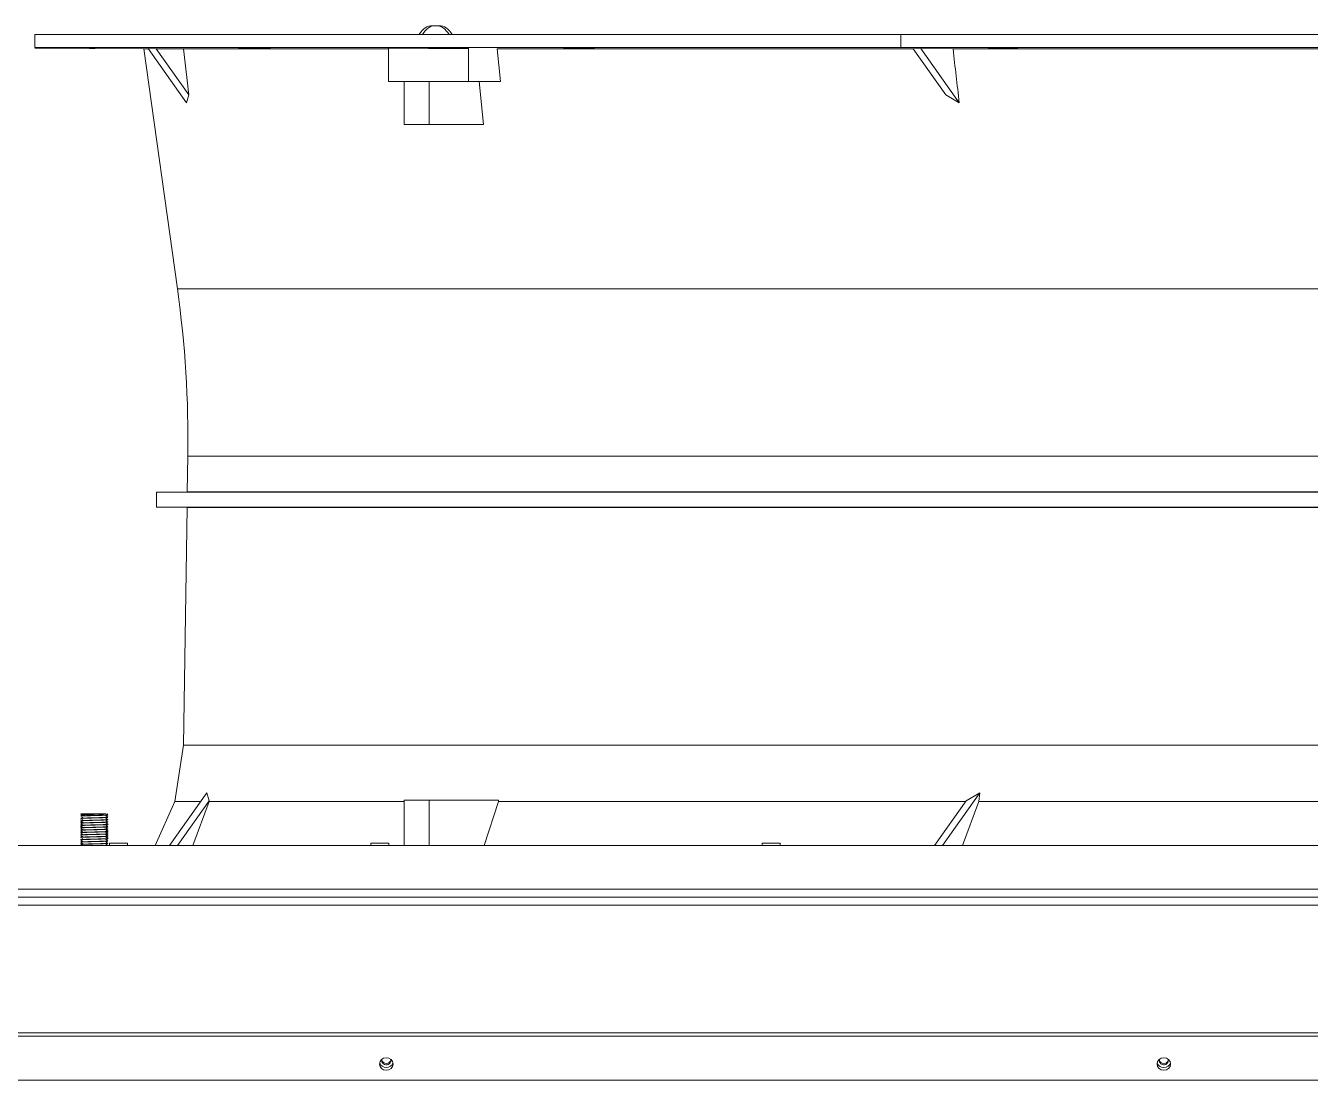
# Model space of a CAD drawing. Header units: millimetres. Extents: x 113490 to 142599, y -20467 to 115.
# Drawn here: x 119981 to 120551, y -6234 to -5766 of the extents above; entities that cross this region are included whole.
import ezdxf

# ---------------------------------------------------------------- set-up
doc = ezdxf.new("R2010")
doc.units = ezdxf.units.MM
doc.layers.add('DV1_0', color=7, linetype='Continuous')

msp = doc.modelspace()

# ---------------------------------------------------------------- linework, layer by layer
at = {"layer": 'DV1_0', "color": 7, "linetype": 'Continuous', "lineweight": 15}
for p, q in [((120163.39, -5766.33), (120161.97, -5766.33)), ((120164.8, -5766.33), (120163.39, -5766.33)), ((119985.44, -5770.18), (120369.77, -5770.18)), ((119985.44, -5770.18), (119985.44, -5776.08)), ((120369.77, -5770.18), (120664.11, -5770.18)), ((120369.77, -5770.18), (120369.77, -5776.08)), ((119985.44, -5776.08), (120369.77, -5776.08)), ((119985.44, -5776.26), (120033.79, -5776.68)), ((120002.89, -5776.33), (120004.55, -5776.35)), ((120007.05, -5776.35), (120005.38, -5776.33)), ((120035.85, -5776.68), (120033.79, -5776.68)), ((120033.79, -5776.68), (120048.75, -5883.15)), ((120039.3, -5776.55), (120035.75, -5776.53)), ((120052.72, -5800.53), (120035.75, -5776.53)), ((120039.3, -5776.55), (120051.49, -5776.68)), ((120053.82, -5797.09), (120039.3, -5776.55)), ((120053.82, -5797.09), (120051.49, -5776.68)), ((120051.49, -5776.68), (120142.39, -5776.68)), ((120078.65, -5776.33), (120080.06, -5776.35)), ((120087.18, -5776.35), (120085.76, -5776.33)), ((120142.39, -5776.35), (120142.39, -5791.18)), ((120190.7, -5776.68), (120192.17, -5791.18)), ((120190.7, -5776.68), (120375.27, -5776.68)), ((120221.14, -5776.33), (120222.08, -5776.35)), ((120232.73, -5776.35), (120231.78, -5776.33)), ((120664.11, -5776.08), (120369.77, -5776.08)), ((120378.69, -5776.53), (120375.17, -5776.55)), ((120375.17, -5776.55), (120389.7, -5797.09)), ((120378.69, -5776.53), (120395.67, -5800.53)), ((120392.92, -5776.68), (120378.69, -5776.53)), ((120392.92, -5776.68), (120640.96, -5776.68)), ((120408.66, -5776.33), (120408.99, -5776.35)), ((120421.55, -5776.35), (120421.21, -5776.33)), ((120142.39, -5791.18), (120177.97, -5791.18)), ((120149.39, -5810.18), (120149.39, -5791.18)), ((120160.41, -5810.18), (120160.41, -5791.18)), ((120177.97, -5791.18), (120192.17, -5791.18)), ((120182.68, -5791.18), (120184.61, -5810.18)), ((120052.72, -5800.53), (120053.82, -5797.09)), ((120389.7, -5797.09), (120395.67, -5800.53)), ((120149.39, -5810.18), (120160.41, -5810.18)), ((120160.41, -5810.18), (120184.61, -5810.18)), ((120053.38, -5957.48), (120053.15, -5973.22)), ((120053.15, -5973.22), (120039.44, -5973.34)), ((120039.44, -5973.34), (120994.44, -5973.34)), ((120039.44, -5973.34), (120039.44, -5980.02)), ((120980.73, -5973.22), (120053.15, -5973.22)), ((120994.44, -5980.02), (120039.44, -5980.02)), ((120039.44, -5980.02), (120053.04, -5980.14)), ((120053.04, -5980.14), (120051.44, -6085.69)), ((120980.84, -5980.14), (120053.04, -5980.14)), ((120051.44, -6085.69), (120047.63, -6110.72)), ((120051.44, -6085.69), (120982.44, -6085.69)), ((120045.32, -6130.18), (120061.84, -6106.81)), ((120061.84, -6106.81), (120062.82, -6110.43)), ((120149.39, -6110.18), (120160.41, -6110.18)), ((120149.39, -6110.18), (120149.39, -6130.18)), ((120160.41, -6110.18), (120160.41, -6130.18)), ((120160.41, -6110.18), (120191.24, -6110.18)), ((120191.18, -6110.72), (120191.24, -6110.18)), ((120404.79, -6106.81), (120388.27, -6130.18)), ((120398.69, -6110.43), (120404.79, -6106.81)), ((120404.3, -6110.72), (120404.79, -6106.81)), ((120047.63, -6110.72), (120038.88, -6130.18)), ((120047.63, -6110.72), (120059.08, -6110.72)), ((120048.85, -6130.18), (120062.82, -6110.43)), ((120062.78, -6110.72), (120055.63, -6130.18)), ((120062.82, -6110.43), (120062.78, -6110.72)), ((120149.39, -6110.72), (120062.78, -6110.72)), ((120184.88, -6130.18), (120191.18, -6110.72)), ((120398.66, -6110.72), (120191.18, -6110.72)), ((120398.69, -6110.43), (120384.73, -6130.18)), ((120397.1, -6130.18), (120404.3, -6110.72)), ((120404.3, -6110.72), (120629.58, -6110.72)), ((120005.94, -6116.17), (120006.35, -6116.4)), ((120006.34, -6116.4), (120005.94, -6116.63)), ((120005.94, -6117.16), (120005.94, -6117.21)), ((120005.94, -6117.68), (120005.94, -6117.73)), ((120005.94, -6118.21), (120005.94, -6118.26)), ((120005.94, -6118.73), (120005.94, -6118.78)), ((120006.81, -6118.75), (120005.94, -6119.25)), ((120005.94, -6119.26), (120005.94, -6119.31)), ((120005.94, -6119.78), (120005.94, -6119.83)), ((120005.94, -6120.31), (120005.94, -6120.36)), ((120005.94, -6120.83), (120005.94, -6120.88)), ((120005.94, -6121.36), (120005.94, -6121.41)), ((120016.86, -6116.18), (120005.97, -6116.18)), ((120006.35, -6116.4), (120006.8, -6116.66)), ((120017.94, -6116.63), (120017.07, -6116.13)), ((120017.07, -6119.29), (120017.94, -6118.79)), ((120017.07, -6120.34), (120017.94, -6119.84)), ((120017.94, -6117.68), (120017.08, -6117.18)), ((120017.94, -6120.83), (120017.08, -6120.33)), ((120017.94, -6121.88), (120017.08, -6121.38)), ((120017.53, -6116.4), (120017.94, -6116.17)), ((120017.94, -6117.21), (120017.94, -6117.16)), ((120017.94, -6117.73), (120017.94, -6117.68)), ((120017.94, -6118.26), (120017.94, -6118.21)), ((120017.94, -6118.78), (120017.94, -6118.73)), ((120017.94, -6119.31), (120017.94, -6119.26)), ((120017.94, -6119.83), (120017.94, -6119.78)), ((120017.94, -6120.36), (120017.94, -6120.31)), ((120017.94, -6120.88), (120017.94, -6120.83)), ((120017.94, -6121.41), (120017.94, -6121.36)), ((120005.94, -6121.88), (120005.94, -6121.93)), ((120005.94, -6122.41), (120005.94, -6122.46)), ((120005.94, -6122.93), (120005.94, -6122.98)), ((120006.81, -6122.95), (120005.94, -6123.45)), ((120005.94, -6123.46), (120005.94, -6123.51)), ((120005.94, -6123.98), (120005.94, -6124.03)), ((120006.81, -6124), (120005.94, -6124.5)), ((120005.94, -6124.51), (120005.94, -6124.56)), ((120005.94, -6125.03), (120005.94, -6125.08)), ((120005.94, -6125.56), (120005.94, -6125.61)), ((120005.94, -6126.08), (120005.94, -6126.13)), ((120005.94, -6126.61), (120005.94, -6126.66)), ((120005.94, -6127.13), (120005.94, -6127.18)), ((120006.81, -6127.15), (120005.94, -6127.65)), ((120017.07, -6125.59), (120017.94, -6125.09)), ((120017.07, -6126.64), (120017.94, -6126.14)), ((120017.94, -6126.08), (120017.08, -6125.58)), ((120017.94, -6121.93), (120017.94, -6121.88)), ((120017.94, -6122.46), (120017.94, -6122.41)), ((120017.94, -6122.98), (120017.94, -6122.93)), ((120017.94, -6123.51), (120017.94, -6123.46)), ((120017.94, -6124.03), (120017.94, -6123.98)), ((120017.94, -6124.56), (120017.94, -6124.51)), ((120017.94, -6125.08), (120017.94, -6125.03)), ((120017.94, -6125.61), (120017.94, -6125.56)), ((120017.94, -6126.13), (120017.94, -6126.08)), ((120017.94, -6126.66), (120017.94, -6126.61)), ((120017.94, -6127.18), (120017.94, -6127.13)), ((120948.67, -6130.18), (118954.42, -6130.18)), ((120005.94, -6127.66), (120005.94, -6127.71)), ((120005.94, -6128.18), (120005.94, -6128.23)), ((120006.81, -6128.2), (120005.94, -6128.7)), ((120005.94, -6128.71), (120005.94, -6128.76)), ((120005.94, -6129.23), (120005.94, -6129.28)), ((120005.94, -6129.76), (120005.94, -6129.81)), ((120017.76, -6130.18), (120017.08, -6129.78)), ((120017.94, -6127.71), (120017.94, -6127.66)), ((120017.94, -6128.23), (120017.94, -6128.18)), ((120017.94, -6128.76), (120017.94, -6128.71)), ((120017.94, -6129.28), (120017.94, -6129.23)), ((120017.94, -6129.81), (120017.94, -6129.76)), ((120018.66, -6129.18), (120026.66, -6129.18)), ((120018.66, -6129.18), (120018.66, -6130.18)), ((120026.66, -6130.18), (120026.66, -6129.18)), ((120134.64, -6129.18), (120142.64, -6129.18)), ((120134.64, -6129.18), (120134.64, -6130.18)), ((120142.64, -6130.18), (120142.64, -6129.18)), ((120308.2, -6129.18), (120316.2, -6129.18)), ((120308.2, -6129.18), (120308.2, -6130.18)), ((120316.2, -6130.18), (120316.2, -6129.18)), ((118972.66, -6153.18), (120990.24, -6153.18)), ((118982.45, -6234.47), (120980.45, -6234.47))]:
    msp.add_line(p, q, dxfattribs=at)
at = {"layer": 'DV1_0', "color": 7, "linetype": 'Continuous', "lineweight": 20}
for p, q in [((120177.97, -5791.18), (120177.97, -5776.53)), ((120985.13, -5883.15), (120048.75, -5883.15)), ((120053.38, -5957.48), (120980.5, -5957.48)), ((118944.42, -6149.58), (120958.67, -6149.58)), ((118976.26, -6156.78), (120986.64, -6156.78)), ((118982.45, -6213.46), (120980.45, -6213.46)), ((118982.45, -6214.85), (120980.45, -6214.85))]:
    msp.add_line(p, q, dxfattribs=at)
at = {"layer": 'DV1_0', "color": 7, "linetype": 'Continuous', "lineweight": 15}
for centre, radius, start, end in [((120006.03, -6102.48), 326.14, 88.9153, 90.259), ((120006.03, -6102.48), 326.14, 88.9153, 89.8176), ((120081.42, -5639.51), 136.89, 267.6502, 271.8182), ((120084.41, -5911.43), 135.15, 87.6205, 91.8421), ((120225.56, -5912.67), 136.48, 87.3879, 92.3102), ((120228.3, -5641.34), 135.15, 267.3627, 272.3333), ((120414.59, -6106.02), 329.75, 88.8497, 91.0525), ((120415.61, -5450.28), 326.14, 268.8372, 271.0644), ((119571.79, -5950.18), 481.65, 359.1313, 8)]:
    msp.add_arc(centre, radius, start, end, dxfattribs=at)
for centre, major_axis, ratio, start_param, end_param in [((120161.97, -5777.33), (0, -11), 0.707107, 3.141593, 4.004805), ((120163.39, -5777.33), (0, -11), 0.707107, 2.278381, 4.004805), ((120164.8, -5777.33), (0, -11), 0.707107, 2.278381, 3.141593), ((178538.47, 7588.7), (-6569.43, -73335.41), 0.795896, -1.316815, -1.316485), ((120141.44, -6226.07), (-3, 0), 0.922201, 0.211235, 2.930358), ((120141.44, -6225.74), (-2, 0), 0.922201, 0, 3.503255), ((120141.44, -6225.74), (-2, 0), 0.922201, 5.95046, 6.283185), ((120141.44, -6225.2), (-2, 0), 0.922201, 0.147299, 2.994293), ((120486.44, -6226.07), (-3, 0), 0.922201, 0.211235, 2.930358), ((120486.44, -6225.74), (-2, 0), 0.922201, 0, 3.518019), ((120486.44, -6225.74), (-2, 0), 0.922201, 5.906759, 6.283185), ((120486.44, -6225.2), (-2, 0), 0.922201, 0.147299, 2.994293)]:
    msp.add_ellipse(centre, major_axis=major_axis, ratio=ratio, start_param=start_param, end_param=end_param, dxfattribs=at)
for centre in [(120141.44, -6227.23), (120486.44, -6227.23)]:
    msp.add_ellipse(centre, major_axis=(-3, 0), ratio=0.922201, dxfattribs=at)
for points, knots in [([(119997.74, -5776.28), (119997.74, -5776.28), (119997.82, -5776.28), (119998.19, -5776.28), (119998.78, -5776.28), (119999.58, -5776.29), (120000.56, -5776.29), (120001.68, -5776.3), (120002.89, -5776.31), (120003.93, -5776.32), (120004.66, -5776.33), (120005.02, -5776.33), (120005.22, -5776.33), (120005.32, -5776.33), (120005.38, -5776.33)], [0.4374608, 0.4374608, 0.4374608, 0.4374608, 0.5, 0.5625393, 0.6250801, 0.6876236, 0.7501669, 0.8127097, 0.8752538, 0.9377403, 0.9689094, 0.9844651, 0.9906818, 1, 1, 1, 1]), ([(120002.89, -5776.33), (120002.84, -5776.33), (120002.73, -5776.33), (120002.53, -5776.33), (120002.18, -5776.33), (120001.49, -5776.32), (120000.56, -5776.31), (119999.59, -5776.3), (119998.78, -5776.29), (119998.19, -5776.29), (119997.94, -5776.28), (119997.86, -5776.28)], [0, 0, 0, 0, 0.0077647, 0.0155349, 0.0310907, 0.0622597, 0.1247462, 0.1872904, 0.2498332, 0.3123764, 0.37492, 0.37492, 0.37492, 0.37492]), ([(120142.39, -5776.4), (120142.39, -5776.4), (120142.39, -5776.4), (120142.47, -5776.39), (120142.78, -5776.38), (120143.29, -5776.37), (120143.98, -5776.36), (120144.86, -5776.36), (120145.92, -5776.35), (120147.14, -5776.35), (120148.51, -5776.35), (120150.03, -5776.35), (120151.67, -5776.35), (120153.42, -5776.36), (120155.27, -5776.36), (120157.19, -5776.37), (120159.17, -5776.38), (120161.2, -5776.39), (120163.24, -5776.4), (120165.28, -5776.41), (120167.31, -5776.43), (120169.3, -5776.44), (120171.23, -5776.46), (120172.78, -5776.47), (120173.97, -5776.48), (120174.83, -5776.49), (120175.67, -5776.5), (120176.38, -5776.51), (120176.99, -5776.51), (120177.49, -5776.52), (120177.81, -5776.52), (120177.97, -5776.53)], [0.2472901, 0.2472901, 0.2472901, 0.2472901, 0.2494857, 0.2808011, 0.3121159, 0.3434302, 0.3747442, 0.406058, 0.4373719, 0.468686, 0.5000004, 0.5313148, 0.5626289, 0.5939428, 0.6252566, 0.6565706, 0.6878849, 0.7191997, 0.7505151, 0.781831, 0.8131466, 0.8444622, 0.8757776, 0.9070927, 0.9227216, 0.9383362, 0.9538319, 0.96932, 0.9795547, 0.9897779, 1, 1, 1, 1])]:
    msp.add_open_spline(points, degree=3, knots=knots, dxfattribs=at)
for points, weights, knots in [([(120005.95, -6117.22), (120005.78, -6117.13), (120008.29, -6117.05), (120011.04, -6116.97), (120014.24, -6116.88), (120017.44, -6116.79), (120017.89, -6116.7), (120017.92, -6116.7), (120017.93, -6116.69)], [0.98102374187, 0.876301769547, 1, 0.866025403784, 1, 0.866025403784, 1, 0.991068440336, 0.983327744616], [0.97307593, 0.97307593, 0.97307593, 0.97727273, 0.97727273, 0.98181818, 0.98181818, 0.98636364, 0.98636364, 0.98666666, 0.98666666, 0.98666666]), ([(120005.96, -6118.27), (120005.72, -6118.19), (120008.29, -6118.1), (120011.04, -6118.02), (120014.24, -6117.93), (120017.44, -6117.84), (120017.89, -6117.75), (120017.92, -6117.75), (120017.93, -6117.74)], [0.985354788078, 0.873799063844, 1, 0.866025403784, 1, 0.866025403784, 1, 0.989077344865, 0.979935689988], [0.94571829, 0.94571829, 0.94571829, 0.95, 0.95, 0.95454545, 0.95454545, 0.95909091, 0.95909091, 0.95946149, 0.95946149, 0.95946149]), ([(120005.94, -6119.25), (120006.04, -6119.18), (120008.29, -6119.1), (120011.04, -6119.02), (120014.24, -6118.93), (120017.44, -6118.84), (120017.89, -6118.75), (120017.96, -6118.74), (120017.93, -6118.72)], [0.96362077099, 0.887731890844, 1, 0.866025403784, 1, 0.866025403784, 1, 0.975275627341, 0.959676784755], [0.92228585, 0.92228585, 0.92228585, 0.92599862, 0.92599862, 0.93042923, 0.93042923, 0.93485985, 0.93485985, 0.9356775, 0.9356775, 0.9356775]), ([(120005.95, -6120.37), (120005.76, -6120.29), (120008.29, -6120.2), (120011.04, -6120.12), (120014.24, -6120.03), (120017.44, -6119.94), (120017.89, -6119.85), (120017.92, -6119.85), (120017.93, -6119.84)], [0.982557147763, 0.875403253317, 1, 0.866025403784, 1, 0.866025403784, 1, 0.988539118275, 0.979039083063], [0.89122726, 0.89122726, 0.89122726, 0.89545455, 0.89545455, 0.9, 0.9, 0.90454545, 0.90454545, 0.9049343, 0.9049343, 0.9049343]), ([(120005.95, -6121.42), (120005.81, -6121.33), (120008.29, -6121.25), (120011.04, -6121.17), (120014.24, -6121.08), (120017.17, -6121), (120017.82, -6120.92)], [0.978800419938, 0.877630434709, 1, 0.866025403784, 1, 0.875816503798, 0.981848901722], [0.8640301, 0.8640301, 0.8640301, 0.86818182, 0.86818182, 0.87272727, 0.87272727, 0.87694054, 0.87694054, 0.87694054]), ([(120005.95, -6117.15), (120006.13, -6117.07), (120008.29, -6117), (120011.04, -6116.92), (120014.24, -6116.83), (120017.44, -6116.74), (120017.89, -6116.65), (120017.95, -6116.64), (120017.94, -6116.63)], [0.95873324843, 0.891504269997, 1, 0.866025403784, 1, 0.866025403784, 1, 0.978064350666, 0.963311745362], [0.97557799, 0.97557799, 0.97557799, 0.979166, 0.979166, 0.98359662, 0.98359662, 0.98802723, 0.98802723, 0.98875266, 0.98875266, 0.98875266]), ([(120005.95, -6118.2), (120006.09, -6118.12), (120008.29, -6118.05), (120011.04, -6117.97), (120014.24, -6117.88), (120017.44, -6117.79), (120017.89, -6117.7), (120017.96, -6117.69), (120017.93, -6117.68)], [0.960741831869, 0.88991398386, 1, 0.866025403784, 1, 0.866025403784, 1, 0.975613279452, 0.96010454258], [0.9489417, 0.9489417, 0.9489417, 0.95258231, 0.95258231, 0.95701293, 0.95701293, 0.96144354, 0.96144354, 0.96225002, 0.96225002, 0.96225002]), ([(120005.95, -6120.3), (120006.09, -6120.22), (120008.29, -6120.15), (120011.04, -6120.07), (120014.24, -6119.98), (120017.44, -6119.89), (120017.89, -6119.8), (120017.95, -6119.79), (120017.94, -6119.78)], [0.96099101927, 0.889720763997, 1, 0.866025403784, 1, 0.866025403784, 1, 0.978249308897, 0.963561039728], [0.89576793, 0.89576793, 0.89576793, 0.89941493, 0.89941493, 0.90384554, 0.90384554, 0.90827616, 0.90827616, 0.90899546, 0.90899546, 0.90899546]), ([(120005.95, -6121.35), (120006.12, -6121.27), (120008.29, -6121.2), (120011.04, -6121.12), (120014.24, -6121.03), (120017.44, -6120.94), (120017.89, -6120.85), (120017.95, -6120.84), (120017.94, -6120.83)], [0.958902389777, 0.891368011472, 1, 0.866025403784, 1, 0.866025403784, 1, 0.97862403212, 0.96406923804], [0.86923871, 0.86923871, 0.86923871, 0.87283123, 0.87283123, 0.87726185, 0.87726185, 0.88169246, 0.88169246, 0.88239938, 0.88239938, 0.88239938]), ([(120005.96, -6119.3), (120006.16, -6119.22), (120008.29, -6119.15), (120011.04, -6119.07), (120014.24, -6118.98), (120017.44, -6118.89), (120017.89, -6118.8), (120017.92, -6118.8), (120017.93, -6118.79)], [0.956649794821, 0.893220931506, 1, 0.866025403784, 1, 0.866025403784, 1, 0.988298780898, 0.978641509415], [0.9191045, 0.9191045, 0.9191045, 0.92272727, 0.92272727, 0.92727273, 0.92727273, 0.93181818, 0.93181818, 0.93221518, 0.93221518, 0.93221518]), ([(120006.82, -6116.65), (120006.98, -6116.57), (120008.82, -6116.5), (120011.17, -6116.42), (120013.91, -6116.33), (120016.16, -6116.26), (120016.86, -6116.18)], [0.957613226269, 0.89241808821, 1, 0.866025403784, 1, 0.886847543423, 0.964828014894], [0.98811915, 0.98811915, 0.98811915, 0.99172257, 0.99172257, 0.99621, 0.99621, 1, 1, 1]), ([(120005.94, -6122.47), (120005.83, -6122.38), (120008.29, -6122.3), (120011.04, -6122.22), (120014.24, -6122.13), (120017.44, -6122.04), (120017.89, -6121.95), (120017.91, -6121.95), (120017.92, -6121.95)], [0.977730064121, 0.878281583922, 1, 0.866025403784, 1, 0.866025403784, 1, 0.992190992635, 0.985292316001], [0.83677946, 0.83677946, 0.83677946, 0.84090909, 0.84090909, 0.84545455, 0.84545455, 0.85, 0.85, 0.85026494, 0.85026494, 0.85026494]), ([(120005.94, -6123.45), (120006.04, -6123.38), (120008.29, -6123.3), (120011.04, -6123.22), (120014.24, -6123.13), (120017.44, -6123.04), (120017.89, -6122.95), (120017.96, -6122.94), (120017.93, -6122.92)], [0.963528278106, 0.887800358436, 1, 0.866025403784, 1, 0.866025403784, 1, 0.975170849879, 0.95954473844], [0.81595334, 0.81595334, 0.81595334, 0.81966385, 0.81966385, 0.82409446, 0.82409446, 0.82852508, 0.82852508, 0.82934619, 0.82934619, 0.82934619]), ([(120005.95, -6123.52), (120005.81, -6123.43), (120008.29, -6123.35), (120011.04, -6123.27), (120014.24, -6123.18), (120017.12, -6123.1), (120017.8, -6123.02)], [0.978572191392, 0.877768633389, 1, 0.866025403784, 1, 0.877814471071, 0.978496618573], [0.80948933, 0.80948933, 0.80948933, 0.81363636, 0.81363636, 0.81818182, 0.81818182, 0.8223273, 0.8223273, 0.8223273]), ([(120005.95, -6124.57), (120005.76, -6124.49), (120008.29, -6124.4), (120011.04, -6124.32), (120014.24, -6124.23), (120017.44, -6124.14), (120017.89, -6124.05), (120017.92, -6124.05), (120017.93, -6124.04)], [0.982388332566, 0.875501484802, 1, 0.866025403784, 1, 0.866025403784, 1, 0.990550869517, 0.982434619586], [0.78213968, 0.78213968, 0.78213968, 0.78636364, 0.78636364, 0.79090909, 0.79090909, 0.79545455, 0.79545455, 0.79577513, 0.79577513, 0.79577513]), ([(120005.96, -6125.62), (120005.72, -6125.54), (120008.29, -6125.45), (120011.04, -6125.37), (120014.24, -6125.28), (120017.44, -6125.19), (120017.89, -6125.1), (120017.92, -6125.1), (120017.93, -6125.09)], [0.985845813825, 0.873521968, 1, 0.866025403784, 1, 0.866025403784, 1, 0.988645200648, 0.979215116459], [0.7547998, 0.7547998, 0.7547998, 0.75909091, 0.75909091, 0.76363636, 0.76363636, 0.76818182, 0.76818182, 0.76856706, 0.76856706, 0.76856706]), ([(120005.95, -6126.67), (120005.73, -6126.59), (120008.29, -6126.5), (120011.04, -6126.42), (120014.24, -6126.33), (120017.44, -6126.24), (120017.89, -6126.15), (120017.92, -6126.15), (120017.93, -6126.14)], [0.985117216521, 0.873933596837, 1, 0.866025403784, 1, 0.866025403784, 1, 0.988269322338, 0.978592896785], [0.72754103, 0.72754103, 0.72754103, 0.73181818, 0.73181818, 0.73636364, 0.73636364, 0.74090909, 0.74090909, 0.74130709, 0.74130709, 0.74130709]), ([(120005.94, -6127.65), (120006.05, -6127.58), (120008.29, -6127.5), (120011.04, -6127.42), (120014.24, -6127.33), (120017.44, -6127.24), (120017.89, -6127.15), (120017.96, -6127.14), (120017.93, -6127.12)], [0.962997850216, 0.888195026032, 1, 0.866025403784, 1, 0.866025403784, 1, 0.975305323306, 0.959714268854], [0.70963163, 0.70963163, 0.70963163, 0.71332908, 0.71332908, 0.71775969, 0.71775969, 0.72219031, 0.72219031, 0.72300698, 0.72300698, 0.72300698]), ([(120005.95, -6127.72), (120005.77, -6127.63), (120008.29, -6127.55), (120011.04, -6127.47), (120014.24, -6127.38), (120017.44, -6127.29), (120017.89, -6127.2), (120017.92, -6127.2), (120017.93, -6127.19)], [0.981502317942, 0.876019821938, 1, 0.866025403784, 1, 0.866025403784, 1, 0.988808324, 0.979486459371], [0.70033909, 0.70033909, 0.70033909, 0.70454545, 0.70454545, 0.70909091, 0.70909091, 0.71363636, 0.71363636, 0.71401607, 0.71401607, 0.71401607]), ([(120005.95, -6122.4), (120006.11, -6122.32), (120008.29, -6122.25), (120011.04, -6122.17), (120014.24, -6122.08), (120017.44, -6121.99), (120017.89, -6121.9), (120017.96, -6121.89), (120017.93, -6121.88)], [0.959674420954, 0.890751649813, 1, 0.866025403784, 1, 0.866025403784, 1, 0.976071131861, 0.960690014513], [0.84263464, 0.84263464, 0.84263464, 0.84624754, 0.84624754, 0.85067816, 0.85067816, 0.85510877, 0.85510877, 0.85590011, 0.85590011, 0.85590011]), ([(120005.95, -6124.5), (120006.07, -6124.43), (120008.29, -6124.35), (120011.04, -6124.27), (120014.24, -6124.18), (120017.44, -6124.09), (120017.89, -6124), (120017.96, -6123.99), (120017.93, -6123.98)], [0.961899223726, 0.889023725439, 1, 0.866025403784, 1, 0.866025403784, 1, 0.977330969723, 0.962333318173], [0.78941011, 0.78941011, 0.78941011, 0.79308016, 0.79308016, 0.79751077, 0.79751077, 0.80194139, 0.80194139, 0.80269106, 0.80269106, 0.80269106]), ([(120005.95, -6125.55), (120006.12, -6125.47), (120008.29, -6125.4), (120011.04, -6125.32), (120014.24, -6125.23), (120017.44, -6125.14), (120017.89, -6125.05), (120017.95, -6125.04), (120017.94, -6125.03)], [0.959041288237, 0.891256448794, 1, 0.866025403784, 1, 0.866025403784, 1, 0.978974024204, 0.964547682528], [0.76290025, 0.76290025, 0.76290025, 0.76649646, 0.76649646, 0.77092708, 0.77092708, 0.77535769, 0.77535769, 0.77605304, 0.77605304, 0.77605304]), ([(120005.95, -6126.6), (120006.12, -6126.52), (120008.29, -6126.45), (120011.04, -6126.37), (120014.24, -6126.28), (120017.44, -6126.19), (120017.89, -6126.1), (120017.96, -6126.09), (120017.93, -6126.08)], [0.959006089549, 0.891284692021, 1, 0.866025403784, 1, 0.866025403784, 1, 0.976699918642, 0.961504266133], [0.73631749, 0.73631749, 0.73631749, 0.73991277, 0.73991277, 0.74434339, 0.74434339, 0.748774, 0.748774, 0.74954455, 0.74954455, 0.74954455]), ([(120005.94, -6128.7), (120006.06, -6128.63), (120008.29, -6128.55), (120011.04, -6128.47), (120014.24, -6128.38), (120017.44, -6128.29), (120017.89, -6128.2), (120017.96, -6128.19), (120017.93, -6128.18)], [0.962723643701, 0.888400419771, 1, 0.866025403784, 1, 0.866025403784, 1, 0.976336559165, 0.961032291606], [0.68305473, 0.68305473, 0.68305473, 0.68674539, 0.68674539, 0.691176, 0.691176, 0.69560662, 0.69560662, 0.69638918, 0.69638918, 0.69638918]), ([(120005.94, -6128.77), (120005.82, -6128.68), (120008.29, -6128.6), (120011.04, -6128.52), (120014.24, -6128.43), (120017.15, -6128.35), (120017.81, -6128.27)], [0.97816099858, 0.878018498477, 1, 0.866025403784, 1, 0.876523023234, 0.980649849308], [0.67313417, 0.67313417, 0.67313417, 0.67727273, 0.67727273, 0.68181818, 0.68181818, 0.68600748, 0.68600748, 0.68600748]), ([(120005.94, -6129.82), (120005.83, -6129.73), (120008.29, -6129.65), (120011.04, -6129.57), (120014.24, -6129.48), (120017.44, -6129.39), (120017.89, -6129.3), (120017.91, -6129.3), (120017.92, -6129.3)], [0.97773669785, 0.878277524449, 1, 0.866025403784, 1, 0.866025403784, 1, 0.99238405023, 0.985633976418], [0.64587023, 0.64587023, 0.64587023, 0.65, 0.65, 0.65454545, 0.65454545, 0.65909091, 0.65909091, 0.6593493, 0.6593493, 0.6593493]), ([(120005.95, -6129.75), (120006.11, -6129.67), (120008.29, -6129.6), (120011.04, -6129.52), (120014.24, -6129.43), (120017.44, -6129.34), (120017.89, -6129.25), (120017.95, -6129.24), (120017.94, -6129.23)], [0.959478114394, 0.890907518402, 1, 0.866025403784, 1, 0.866025403784, 1, 0.979048937164, 0.964650564858], [0.65655394, 0.65655394, 0.65655394, 0.66016169, 0.66016169, 0.66459231, 0.66459231, 0.66902293, 0.66902293, 0.66971579, 0.66971579, 0.66971579])]:
    msp.add_rational_spline(points, weights, degree=2, knots=knots, dxfattribs=at)
for points, weights in [([(120005.94, -6119.84), (120005.89, -6119.81), (120006.4, -6119.77)], [0.978317334394, 0.933012701892, 0.933012701892]), ([(120005.94, -6120.83), (120005.99, -6120.8), (120006.4, -6120.77)], [0.962583162137, 0.933012701892, 0.933012701892]), ([(120005.95, -6119.77), (120006.02, -6119.75), (120006.4, -6119.72)], [0.958817379854, 0.933012701892, 0.933012701892]), ([(120005.94, -6121.88), (120005.99, -6121.85), (120006.4, -6121.82)], [0.963051803019, 0.933012701892, 0.933012701892]), ([(120005.96, -6121.95), (120005.85, -6121.91), (120006.4, -6121.87)], [0.985638688789, 0.933012701892, 0.933012701892]), ([(120005.95, -6124.04), (120005.87, -6124.01), (120006.4, -6123.97)], [0.982032065383, 0.933012701892, 0.933012701892]), ([(120005.94, -6125.09), (120005.89, -6125.06), (120006.4, -6125.02)], [0.97842791811, 0.933012701892, 0.933012701892]), ([(120005.94, -6126.08), (120005.98, -6126.05), (120006.4, -6126.02)], [0.963520140977, 0.933012701892, 0.933012701892]), ([(120005.94, -6126.14), (120005.89, -6126.11), (120006.4, -6126.07)], [0.97772003052, 0.933012701892, 0.933012701892]), ([(120005.95, -6122.92), (120006.01, -6122.9), (120006.4, -6122.87)], [0.959779141244, 0.933012701892, 0.933012701892]), ([(120005.95, -6123.97), (120006.02, -6123.95), (120006.4, -6123.92)], [0.958687184759, 0.933012701892, 0.933012701892]), ([(120005.95, -6125.03), (120006, -6125), (120006.4, -6124.97)], [0.961400607793, 0.933012701892, 0.933012701892]), ([(120005.96, -6129.3), (120005.85, -6129.26), (120006.4, -6129.22)], [0.985976840172, 0.933012701892, 0.933012701892]), ([(120005.95, -6128.17), (120006.01, -6128.15), (120006.4, -6128.12)], [0.95884999116, 0.933012701892, 0.933012701892]), ([(120005.95, -6129.23), (120006.01, -6129.2), (120006.4, -6129.17)], [0.960136663687, 0.933012701892, 0.933012701892])]:
    msp.add_rational_spline(points, weights, degree=2, dxfattribs=at)
for points in [[(120006.82, -6116.65), (120006.53, -6116.82), (120006.24, -6116.98), (120005.95, -6117.15)], [(120006.81, -6117.7), (120006.52, -6117.87), (120006.24, -6118.03), (120005.95, -6118.2)], [(120006.81, -6119.8), (120006.52, -6119.97), (120006.23, -6120.14), (120005.95, -6120.3)], [(120006.82, -6120.85), (120006.53, -6121.02), (120006.24, -6121.18), (120005.95, -6121.35)], [(120017.06, -6117.19), (120017.35, -6117.03), (120017.64, -6116.86), (120017.93, -6116.69)], [(120017.07, -6118.24), (120017.36, -6118.07), (120017.65, -6117.91), (120017.93, -6117.74)], [(120017.07, -6121.39), (120017.35, -6121.23), (120017.64, -6121.06), (120017.93, -6120.89)], [(120017.93, -6118.73), (120017.65, -6118.56), (120017.36, -6118.4), (120017.08, -6118.23)], [(120017.93, -6119.77), (120017.65, -6119.61), (120017.36, -6119.45), (120017.08, -6119.28)], [(120006.82, -6121.9), (120006.53, -6122.07), (120006.24, -6122.23), (120005.95, -6122.4)], [(120006.82, -6125.05), (120006.53, -6125.22), (120006.24, -6125.38), (120005.95, -6125.55)], [(120006.82, -6126.1), (120006.53, -6126.27), (120006.24, -6126.43), (120005.95, -6126.6)], [(120017.06, -6122.45), (120017.35, -6122.28), (120017.64, -6122.11), (120017.93, -6121.94)], [(120017.06, -6123.5), (120017.35, -6123.33), (120017.64, -6123.16), (120017.93, -6122.99)], [(120017.06, -6124.54), (120017.35, -6124.38), (120017.64, -6124.21), (120017.93, -6124.04)], [(120017.07, -6127.69), (120017.36, -6127.52), (120017.65, -6127.36), (120017.94, -6127.19)], [(120017.93, -6122.93), (120017.65, -6122.76), (120017.36, -6122.6), (120017.08, -6122.43)], [(120017.93, -6123.97), (120017.65, -6123.81), (120017.36, -6123.65), (120017.08, -6123.48)], [(120017.93, -6125.03), (120017.65, -6124.86), (120017.37, -6124.7), (120017.08, -6124.53)], [(120017.93, -6127.13), (120017.65, -6126.96), (120017.37, -6126.8), (120017.08, -6126.63)], [(120006.82, -6129.25), (120006.53, -6129.42), (120006.24, -6129.58), (120005.95, -6129.75)], [(120017.06, -6128.74), (120017.35, -6128.58), (120017.64, -6128.41), (120017.93, -6128.24)], [(120017.06, -6129.8), (120017.35, -6129.63), (120017.64, -6129.46), (120017.93, -6129.3)], [(120017.93, -6128.17), (120017.65, -6128.01), (120017.36, -6127.85), (120017.08, -6127.68)], [(120017.93, -6129.23), (120017.65, -6129.06), (120017.36, -6128.9), (120017.08, -6128.73)]]:
    msp.add_open_spline(points, degree=3, dxfattribs=at)

doc.saveas('drawing.dxf')
